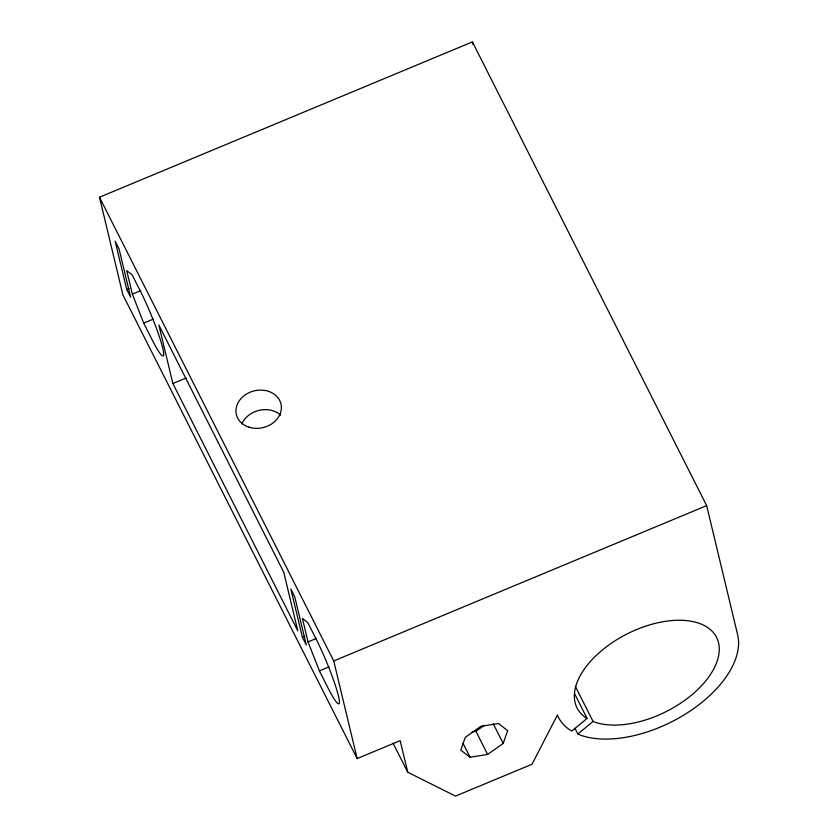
<?xml version="1.0" encoding="UTF-8"?>
<svg xmlns="http://www.w3.org/2000/svg" width="838" height="838" viewBox="0 0 838 838"><rect width="100%" height="100%" fill="white"/><g stroke="black" fill="none" stroke-linecap="round" stroke-linejoin="round"><path stroke-width="1.26" d="M503.198 743.432L507.671 730.621L498.421 723.529L480.876 726.316L465.289 737.335L460.816 750.136L470.066 757.227L487.622 754.451L503.198 743.432L493.236 723.718M574.679 693.895L587.071 718.428L571.883 731.061L569.138 729.427A98.978 55.057 -26.8 0 1 557.825 716.008L557.459 714.908L532.036 764.235L455.537 796.1L407.75 772.238L393.012 743.076M574.91 728.212L577.864 734.046L593.042 721.403L594.854 722.157A78.154 43.471 -26.8 0 0 714.982 666.524A78.154 43.471 -26.8 0 0 638.985 628.584A78.154 43.471 -26.8 0 0 585.49 717.485L587.071 718.428M472.15 731.857L475.911 731.27L484.217 725.383M407.75 772.238L400.176 740.656L357.145 758.579L122.893 294.85L99.481 197.223L472.412 41.9L706.664 505.628L737.65 634.837A98.989 55.067 -26.8 0 1 687.317 712.876A98.989 55.067 -26.8 0 1 580.996 735.355L577.864 734.046M126.737 289.477L115.162 241.239L119.069 248.97L130.634 297.207L126.737 289.477L129.146 288.471M132.362 294.138L126.716 270.59L132.153 274.854L140.543 291.477A43.765 4.745 67.4 0 1 162.719 348.053A43.765 4.745 67.4 0 1 152.107 339.715L143.717 323.101L132.362 294.138L140.815 290.618M143.717 323.101L153.375 319.079M172.869 383.532L158.822 324.955L283.757 572.27L297.804 630.846L172.869 383.532L186.151 378.001M302.413 637.278L290.849 589.03L294.756 596.761L306.32 644.998L302.413 637.278L304.833 636.272M308.049 641.929L302.403 618.381L307.829 622.655L316.23 639.268A43.765 4.745 67.4 0 1 338.405 695.854A43.765 4.745 67.4 0 1 327.794 687.506L319.404 670.892L308.049 641.929L316.492 638.409M357.145 758.579L333.734 660.952L706.664 505.628M319.404 670.892L329.051 666.87M575.339 686.364L593.042 721.403M475.911 731.27L487.622 754.451M463.037 743.316L470.066 757.227M99.481 197.223L333.734 660.952M472.412 41.9L473.02 44.435M241.962 423.892A22.919 18.886 -13.5 0 1 280.699 415.166M248.771 427.118A22.919 18.886 -13.5 0 0 281.327 406.158A22.919 18.886 -13.5 0 0 245.89 394.426A22.919 18.886 -13.5 0 0 248.771 427.118"/></g></svg>
